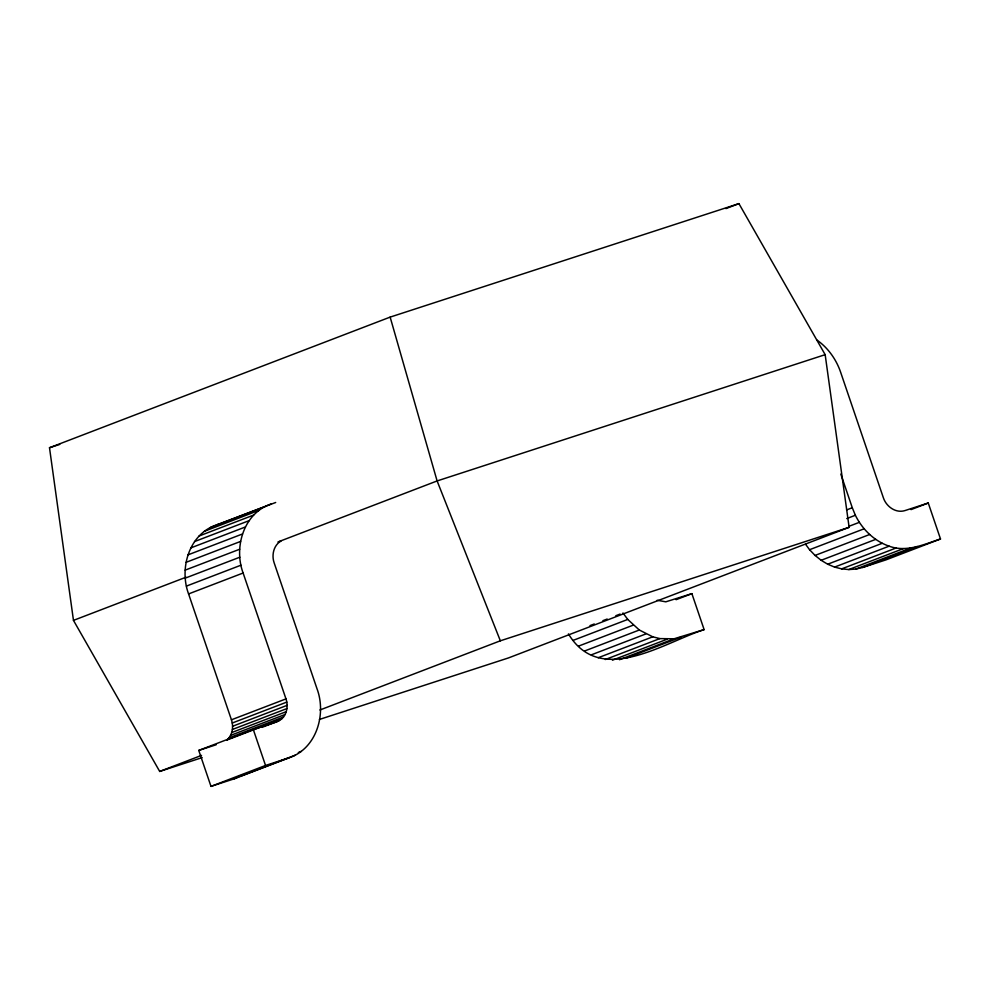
<?xml version="1.0" encoding="UTF-8"?>
<svg xmlns="http://www.w3.org/2000/svg" width="990" height="990" viewBox="0 0 990 990"><rect width="100%" height="100%" fill="white"/><g stroke="black" fill="none" stroke-linecap="round" stroke-linejoin="round"><path stroke-width="1.49" d="M271.322 503.91C243.639 512.931 233.566 547.433 243.119 573.012L285.974 698.89C288.325 705.746 287.1 714.149 281.519 719.111L226.97 740.025C232.551 735.063 233.776 726.672 231.437 719.804L188.583 593.926C179.017 568.347 189.09 533.845 216.773 524.824L275.69 502.487M281.519 719.111L276.581 721.92L253.292 729.506L198.755 750.42L210.994 786.382L234.271 778.808L288.82 757.895C316.503 748.873 326.576 714.359 317.023 688.793L274.168 562.902C271.446 555.204 273.562 545.317 280.962 541.023L278.091 542.124M234.271 778.808L243.095 774.601M202.195 757.598L159.699 771.433L73.47 620.384L49.5 447.74L390.147 317.109L738.924 203.618L825.165 354.668L849.123 527.311L508.476 657.929L319.436 719.445M725.942 208.593L738.924 203.618M210.338 527.534L264.887 506.608M204.398 531.284L258.947 510.357M199.089 535.998L253.638 515.072M194.523 541.58L249.072 520.666M190.773 547.928L245.322 527.002M187.927 554.895L242.476 533.981M186.046 562.357L240.582 541.431M185.155 570.141L239.704 549.227M73.47 620.384L186.021 577.22M278.376 541.802L437.11 480.942L825.165 354.668M185.291 578.111L239.84 557.197M186.442 586.092L240.991 565.179M188.583 593.926L243.119 573.012M231.437 719.804L285.974 698.89M232.254 723.009L286.803 702.096M232.588 726.264L287.137 705.35M232.415 729.482L286.964 708.555M231.734 732.551L286.283 711.637M230.571 735.384L285.12 714.471M228.975 737.909L283.524 716.995M261.954 727.378L279.18 720.77M159.699 771.433L201.552 755.382M319.918 709.991L500.346 640.802L849.123 527.311M846.549 509.949L852.291 507.746L840.819 474.086M846.759 518.574L855.372 515.27C862.253 529.304 874.22 541.047 889.131 546.171C906.456 552.68 924.165 544.314 940.5 538.968L928.261 503.007L904.971 510.58C895.678 513.525 886.1 506.397 883.327 497.648L840.473 371.77C836.08 359.184 827.987 347.874 817.072 340.139M589.966 625.63L594.272 623.985M602.885 620.681L607.192 619.035M615.792 615.731L620.099 614.072M849.296 526.185L859.345 522.336M676.096 599.692L691.886 593.641L704.125 629.615C663.684 642.584 600.336 686.899 568.433 633.885M911.035 509.615L928.261 503.007M573.21 640.344L627.747 619.431L639.317 630.011L652.757 636.817L659.847 638.6L674.029 638.798L704.125 629.615M805.6 544.327L809.573 549.71L864.121 528.796M298.324 752.536L301.195 751.435M210.994 786.382L265.543 765.468L288.82 757.895M578.692 646.062L633.241 625.148M809.573 549.71L815.055 555.427L869.604 534.513M240.719 776.098L295.267 755.184M584.768 650.937L639.317 630.011M815.055 555.427L821.143 560.291L875.692 539.377M591.315 654.848L645.864 633.934M821.143 560.291L827.69 564.213L882.238 543.3M598.207 657.731L652.757 636.817M827.69 564.213L834.582 567.097L889.131 546.171M605.298 659.526L659.847 638.6M834.582 567.097L841.661 568.879L896.21 547.965M612.439 660.182L666.988 639.268M841.661 568.879L848.801 569.547L903.35 548.633M619.48 659.711L674.029 638.798M848.801 569.547L855.855 569.077L910.404 548.151M626.299 658.102L680.848 637.189M855.855 569.077L862.674 567.468L917.223 546.554M940.5 538.968L885.951 559.882L862.674 567.468M49.5 447.74L59.759 444.399M216.773 524.824L219.693 523.871M198.755 750.42L216.216 744.74M691.886 593.641L665.812 601.821L657.199 600.262M622.97 612.971L627.747 619.431M852.291 507.746L855.372 515.27M500.346 640.802L437.11 480.942L390.147 317.109M253.292 729.506L265.543 765.468"/></g></svg>
